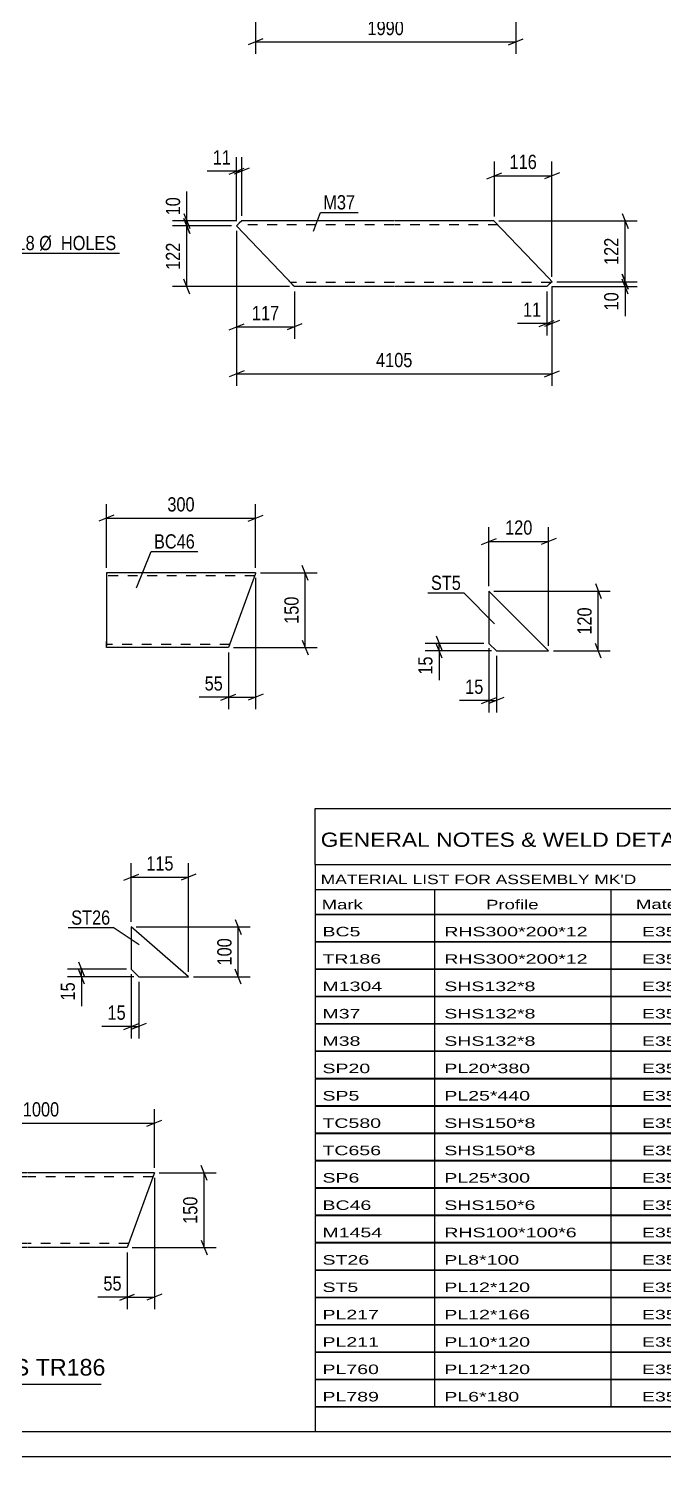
# Model space of a CAD drawing. Header units: millimetres. Extents: x 0 to 841, y 0 to 594.
# Drawn here: x 458.4 to 586.3, y 0 to 287.1 of the extents above; entities that cross this region are included whole.
import ezdxf

# ---------------------------------------------------------------- set-up
doc = ezdxf.new("R2010")
doc.units = ezdxf.units.MM
doc.linetypes.add('DXK_LINE_DOT2', pattern=[3.9198, 1.9599, -1.9599])
doc.styles.add('Arial', font='ARIAL.TTF', dxfattribs={"height": 0.2})
doc.styles.add('Arial Narrow', font='ARIALN.TTF', dxfattribs={"height": 0.2})

# ---------------------------------------------------------------- blocks, each defined once
blk = doc.blocks.new('Unknown-814738463-1129')
at = {"color": 5, "linetype": 'Continuous'}
for p, q in [((5, 5), (836, 5)), ((0, 0), (841, 0))]:
    blk.add_line(p, q, dxfattribs=at)
blk = doc.blocks.new('Unknown-814738463-12564')
at = {"color": 7, "linetype": 'Continuous'}
for p, q in [((516, 130.25), (676, 130.25)), ((516, 119), (516, 130.25)), ((676, 130.25), (676, 119)), ((516, 119), (676, 119)), ((516, 119), (516, 114)), ((676, 119), (676, 114)), ((516, 114), (676, 114)), ((516, 114), (516, 109)), ((540, 114), (540, 109)), ((575.5, 114), (575.5, 109)), ((601.5, 114), (601.5, 109)), ((614.5, 114), (614.5, 109)), ((632, 114), (632, 109)), ((654, 114), (654, 109)), ((676, 114), (676, 109)), ((516, 109), (676, 109)), ((516, 108.95), (516, 103.55)), ((516, 108.95), (676, 108.95)), ((540, 109), (540, 103.5)), ((575.5, 109), (575.5, 103.5)), ((601.5, 109), (601.5, 103.5)), ((614.5, 109), (614.5, 103.5)), ((632, 109), (632, 103.5)), ((654, 109), (654, 103.5)), ((676, 108.95), (676, 103.55)), ((516, 103.55), (676, 103.55)), ((516, 103.45), (516, 98.05)), ((516, 103.45), (676, 103.45)), ((540, 103.5), (540, 98)), ((575.5, 103.5), (575.5, 98)), ((601.5, 103.5), (601.5, 98)), ((614.5, 103.5), (614.5, 98)), ((632, 103.5), (632, 98)), ((654, 103.5), (654, 98)), ((676, 103.45), (676, 98.05)), ((516, 98.05), (676, 98.05)), ((516, 97.95), (516, 92.55)), ((516, 97.95), (676, 97.95)), ((540, 98), (540, 92.5)), ((575.5, 98), (575.5, 92.5)), ((601.5, 98), (601.5, 92.5)), ((614.5, 98), (614.5, 92.5)), ((632, 98), (632, 92.5)), ((654, 98), (654, 92.5)), ((676, 97.95), (676, 92.55)), ((516, 92.55), (676, 92.55)), ((516, 92.45), (516, 87.05)), ((516, 92.45), (676, 92.45)), ((540, 92.5), (540, 87)), ((575.5, 92.5), (575.5, 87)), ((601.5, 92.5), (601.5, 87)), ((614.5, 92.5), (614.5, 87)), ((632, 92.5), (632, 87)), ((654, 92.5), (654, 87)), ((676, 92.45), (676, 87.05)), ((516, 87.05), (676, 87.05)), ((516, 86.95), (516, 81.55)), ((516, 86.95), (676, 86.95)), ((540, 87), (540, 81.5)), ((575.5, 87), (575.5, 81.5)), ((601.5, 87), (601.5, 81.5)), ((614.5, 87), (614.5, 81.5)), ((632, 87), (632, 81.5)), ((654, 87), (654, 81.5)), ((676, 86.95), (676, 81.55)), ((516, 81.55), (676, 81.55)), ((516, 81.45), (516, 76.05)), ((516, 81.45), (676, 81.45)), ((540, 81.5), (540, 76)), ((575.5, 81.5), (575.5, 76)), ((601.5, 81.5), (601.5, 76)), ((614.5, 81.5), (614.5, 76)), ((632, 81.5), (632, 76)), ((654, 81.5), (654, 76)), ((676, 81.45), (676, 76.05)), ((516, 76.05), (676, 76.05)), ((516, 75.95), (516, 70.55)), ((516, 75.95), (676, 75.95)), ((540, 76), (540, 70.5)), ((575.5, 76), (575.5, 70.5)), ((601.5, 76), (601.5, 70.5)), ((614.5, 76), (614.5, 70.5)), ((632, 76), (632, 70.5)), ((654, 76), (654, 70.5)), ((676, 75.95), (676, 70.55)), ((516, 70.55), (676, 70.55)), ((516, 70.45), (516, 65.05)), ((516, 70.45), (676, 70.45)), ((540, 70.5), (540, 65)), ((575.5, 70.5), (575.5, 65)), ((601.5, 70.5), (601.5, 65)), ((614.5, 70.5), (614.5, 65)), ((632, 70.5), (632, 65)), ((654, 70.5), (654, 65)), ((676, 70.45), (676, 65.05)), ((516, 65.05), (676, 65.05)), ((516, 64.95), (516, 59.55)), ((516, 64.95), (676, 64.95)), ((540, 65), (540, 59.5)), ((575.5, 65), (575.5, 59.5)), ((601.5, 65), (601.5, 59.5)), ((614.5, 65), (614.5, 59.5)), ((632, 65), (632, 59.5)), ((654, 65), (654, 59.5)), ((676, 64.95), (676, 59.55)), ((516, 59.55), (676, 59.55)), ((516, 59.45), (516, 54.05)), ((516, 59.45), (676, 59.45)), ((540, 59.5), (540, 54)), ((575.5, 59.5), (575.5, 54)), ((601.5, 59.5), (601.5, 54)), ((614.5, 59.5), (614.5, 54)), ((632, 59.5), (632, 54)), ((654, 59.5), (654, 54)), ((676, 59.45), (676, 54.05)), ((516, 54.05), (676, 54.05)), ((516, 53.95), (516, 48.55)), ((516, 53.95), (676, 53.95)), ((540, 54), (540, 48.5)), ((575.5, 54), (575.5, 48.5)), ((601.5, 54), (601.5, 48.5)), ((614.5, 54), (614.5, 48.5)), ((632, 54), (632, 48.5)), ((654, 54), (654, 48.5)), ((676, 53.95), (676, 48.55)), ((516, 48.55), (676, 48.55)), ((516, 48.45), (516, 43.05)), ((516, 48.45), (676, 48.45)), ((540, 48.5), (540, 43)), ((575.5, 48.5), (575.5, 43)), ((601.5, 48.5), (601.5, 43)), ((614.5, 48.5), (614.5, 43)), ((632, 48.5), (632, 43)), ((654, 48.5), (654, 43)), ((676, 48.45), (676, 43.05)), ((516, 43.05), (676, 43.05)), ((516, 42.95), (516, 37.55)), ((516, 42.95), (676, 42.95)), ((540, 43), (540, 37.5)), ((575.5, 43), (575.5, 37.5)), ((601.5, 43), (601.5, 37.5)), ((614.5, 43), (614.5, 37.5)), ((632, 43), (632, 37.5)), ((654, 43), (654, 37.5)), ((676, 42.95), (676, 37.55)), ((516, 37.55), (676, 37.55)), ((516, 37.45), (516, 32.05)), ((516, 37.45), (676, 37.45)), ((540, 37.5), (540, 32)), ((575.5, 37.5), (575.5, 32)), ((601.5, 37.5), (601.5, 32)), ((614.5, 37.5), (614.5, 32)), ((632, 37.5), (632, 32)), ((654, 37.5), (654, 32)), ((676, 37.45), (676, 32.05)), ((516, 32.05), (676, 32.05)), ((516, 31.95), (516, 26.55)), ((516, 31.95), (676, 31.95)), ((540, 32), (540, 26.5)), ((575.5, 32), (575.5, 26.5)), ((601.5, 32), (601.5, 26.5)), ((614.5, 32), (614.5, 26.5)), ((632, 32), (632, 26.5)), ((654, 32), (654, 26.5)), ((676, 31.95), (676, 26.55)), ((516, 26.55), (676, 26.55)), ((516, 26.45), (516, 21.05)), ((516, 26.45), (676, 26.45)), ((540, 26.5), (540, 21)), ((575.5, 26.5), (575.5, 21)), ((601.5, 26.5), (601.5, 21)), ((614.5, 26.5), (614.5, 21)), ((632, 26.5), (632, 21)), ((654, 26.5), (654, 21)), ((676, 26.45), (676, 21.05)), ((516, 21.05), (676, 21.05)), ((516, 20.95), (516, 15.55)), ((516, 20.95), (676, 20.95)), ((540, 21), (540, 15.5)), ((575.5, 21), (575.5, 15.5)), ((601.5, 21), (601.5, 15.5)), ((614.5, 21), (614.5, 15.5)), ((632, 21), (632, 15.5)), ((654, 21), (654, 15.5)), ((676, 20.95), (676, 15.55)), ((516, 15.55), (676, 15.55)), ((516, 15.45), (516, 10.05)), ((516, 15.45), (676, 15.45)), ((540, 15.5), (540, 10)), ((575.5, 15.5), (575.5, 10)), ((601.5, 15.5), (601.5, 10)), ((614.5, 15.5), (614.5, 10)), ((632, 15.5), (632, 10)), ((654, 15.5), (654, 10)), ((676, 15.45), (676, 10.05)), ((516, 10.05), (676, 10.05)), ((516, 10), (676, 10)), ((516, 10), (516, 5)), ((632, 10), (632, 5)), ((654, 10), (654, 5)), ((676, 10), (676, 5)), ((516, 5), (676, 5))]:
    blk.add_line(p, q, dxfattribs=at)
at = {"color": 7, "style": 'Arial Narrow'}
for s, height, width, p in [('GENERAL NOTES & WELD DETAILS :', 2.8633, 1.4, (517.15, 122.56)), ('REFER TYP DRAWING TYP-01', 1.9089, 1.6, (600.7, 122.66)), ("MATERIAL LIST FOR ASSEMBLY MK'D", 1.9089, 1.6, (517.15, 115.06)), ('TR186', 1.909, 1.794707, (609.9, 114.97)), ('1', 1.91, 1.794707, (638.08, 115.06)), ('No. Required', 1.9089, 1.6, (647.41, 115.06)), ('Mark', 1.909, 1.7, (517.34, 110)), ('Profile', 1.909, 1.7, (550.41, 110)), ('Material', 1.909, 1.7, (580.54, 110.06)), ('No.', 1.909, 1.7, (605.5, 110.06)), ('Length', 1.909, 1.7, (616, 110.06)), ('Area', 1.909, 1.7, (638.5, 110.06)), ('Weight', 1.909, 1.7, (658, 110.06))]:
    blk.add_text(s, height=height, dxfattribs=dict(at, width=width)).set_placement(p)
at = {"color": 7, "linetype": 'Continuous', "style": 'Arial Narrow'}
for s, height, width, p in [('BC5', 1.909, 1.794707, (517.5, 104.56)), ('RHS300*200*12', 1.9089, 1.794707, (542, 104.56)), ('E350', 1.909, 1.794707, (581.74, 104.56)), ('1', 1.91, 1.794707, (605.86, 104.56)), ('4451', 1.909, 1.794707, (618.58, 104.56)), ('4.4', 1.909, 1.794707, (642.32, 104.56)), ('399.2', 1.909, 1.794707, (658.96, 104.56)), ('TR186', 1.909, 1.794707, (517.5, 99.06)), ('RHS300*200*12', 1.9089, 1.794707, (542, 99.06)), ('E350', 1.909, 1.794707, (581.74, 99.06)), ('1', 1.91, 1.794707, (605.86, 99.06)), ('4451', 1.909, 1.794707, (618.58, 99.06)), ('4.4', 1.909, 1.794707, (642.32, 99.06)), ('399.2', 1.909, 1.794707, (658.96, 99.06)), ('M1304', 1.909, 1.794707, (517.5, 93.56)), ('SHS132*8', 1.909, 1.794707, (542, 93.56)), ('E350', 1.909, 1.794707, (581.74, 93.56)), ('2', 1.91, 1.794707, (605.86, 93.56)), ('2890', 1.909, 1.794707, (618.58, 93.56)), ('1.5', 1.909, 1.794707, (642.32, 93.56)), ('180.0', 1.909, 1.794707, (658.96, 93.56)), ('M37', 1.909, 1.794707, (517.5, 88.06)), ('SHS132*8', 1.909, 1.794707, (542, 88.06)), ('E350', 1.909, 1.794707, (581.74, 88.06)), ('1', 1.91, 1.794707, (605.86, 88.06)), ('4105', 1.909, 1.794707, (618.58, 88.06)), ('2.1', 1.909, 1.794707, (642.32, 88.06)), ('124.3', 1.909, 1.794707, (658.96, 88.06)), ('M38', 1.909, 1.794707, (517.5, 82.56)), ('SHS132*8', 1.909, 1.794707, (542, 82.56)), ('E350', 1.909, 1.794707, (581.74, 82.56)), ('2', 1.91, 1.794707, (605.86, 82.56)), ('1990', 1.909, 1.794707, (618.58, 82.56)), ('1.0', 1.909, 1.794707, (642.32, 82.56)), ('120.2', 1.909, 1.794707, (658.96, 82.56)), ('SP20', 1.909, 1.794707, (517.5, 77.06)), ('PL20*380', 1.909, 1.794707, (542, 77.06)), ('E350', 1.909, 1.794707, (581.74, 77.06)), ('4', 1.91, 1.794707, (605.86, 77.06)), ('380', 1.909, 1.794707, (620.77, 77.06)), ('0.3', 1.909, 1.794707, (642.32, 77.06)), ('90.7', 1.909, 1.794707, (661.14, 77.06)), ('SP5', 1.909, 1.794707, (517.5, 71.56)), ('PL25*440', 1.909, 1.794707, (542, 71.56)), ('E350', 1.909, 1.794707, (581.74, 71.56)), ('1', 1.91, 1.794707, (605.86, 71.56)), ('540', 1.909, 1.794707, (620.77, 71.56)), ('0.5', 1.909, 1.794707, (642.32, 71.56)), ('46.6', 1.909, 1.794707, (661.14, 71.56)), ('TC580', 1.909, 1.794707, (517.5, 66.06)), ('SHS150*8', 1.909, 1.794707, (542, 66.06)), ('E350', 1.909, 1.794707, (581.74, 66.06)), ('1', 1.91, 1.794707, (605.86, 66.06)), ('1002', 1.909, 1.794707, (618.58, 66.06)), ('0.6', 1.909, 1.794707, (642.32, 66.06)), ('34.8', 1.909, 1.794707, (661.14, 66.06)), ('TC656', 1.909, 1.794707, (517.5, 60.56)), ('SHS150*8', 1.909, 1.794707, (542, 60.56)), ('E350', 1.909, 1.794707, (581.74, 60.56)), ('1', 1.91, 1.794707, (605.86, 60.56)), ('1000', 1.909, 1.794707, (618.58, 60.56)), ('0.6', 1.909, 1.794707, (642.32, 60.56)), ('34.7', 1.909, 1.794707, (661.14, 60.56)), ('SP6', 1.909, 1.794707, (517.5, 55.06)), ('PL25*300', 1.909, 1.794707, (542, 55.06)), ('E350', 1.909, 1.794707, (581.74, 55.06)), ('1', 1.91, 1.794707, (605.86, 55.06)), ('440', 1.909, 1.794707, (620.77, 55.06)), ('0.3', 1.909, 1.794707, (642.32, 55.06)), ('25.9', 1.909, 1.794707, (661.14, 55.06)), ('BC46', 1.909, 1.794707, (517.5, 49.56)), ('SHS150*6', 1.909, 1.794707, (542, 49.56)), ('E350', 1.909, 1.794707, (581.74, 49.56)), ('2', 1.91, 1.794707, (605.86, 49.56)), ('300', 1.909, 1.794707, (620.77, 49.56)), ('0.2', 1.909, 1.794707, (642.32, 49.56)), ('14.8', 1.909, 1.794707, (661.14, 49.56)), ('M1454', 1.909, 1.794707, (517.5, 44.06)), ('RHS100*100*6', 1.9089, 1.794707, (542, 44.06)), ('E350', 1.909, 1.794707, (581.74, 44.06)), ('2', 1.91, 1.794707, (605.86, 44.06)), ('366', 1.909, 1.794707, (620.77, 44.06)), ('0.1', 1.909, 1.794707, (642.32, 44.06)), ('13.0', 1.909, 1.794707, (661.14, 44.06)), ('ST26', 1.909, 1.794707, (517.5, 38.56)), ('PL8*100', 1.909, 1.794707, (542, 38.56)), ('E350', 1.909, 1.794707, (581.74, 38.56)), ('32', 1.909, 1.794707, (604.76, 38.56)), ('115', 1.909, 1.794707, (620.77, 38.56)), ('0.0', 1.909, 1.794707, (642.32, 38.56)), ('11.3', 1.909, 1.794707, (661.14, 38.56)), ('ST5', 1.909, 1.794707, (517.5, 33.06)), ('PL12*120', 1.909, 1.794707, (542, 33.06)), ('E350', 1.909, 1.794707, (581.74, 33.06)), ('16', 1.909, 1.794707, (604.76, 33.06)), ('120', 1.909, 1.794707, (620.77, 33.06)), ('0.0', 1.909, 1.794707, (642.32, 33.06)), ('10.7', 1.909, 1.794707, (661.14, 33.06)), ('PL217', 1.909, 1.794707, (517.5, 27.56)), ('PL12*166', 1.909, 1.794707, (542, 27.56)), ('E350', 1.909, 1.794707, (581.74, 27.56)), ('4', 1.91, 1.794707, (605.86, 27.56)), ('212', 1.909, 1.794707, (620.77, 27.56)), ('0.1', 1.909, 1.794707, (642.32, 27.56)), ('10.0', 1.909, 1.794707, (661.14, 27.56)), ('PL211', 1.909, 1.794707, (517.5, 22.06)), ('PL10*120', 1.909, 1.794707, (542, 22.06)), ('E350', 1.909, 1.794707, (581.74, 22.06)), ('4', 1.91, 1.794707, (605.86, 22.06)), ('160', 1.909, 1.794707, (620.77, 22.06)), ('0.0', 1.909, 1.794707, (642.32, 22.06)), ('6.0', 1.909, 1.794707, (663.33, 22.06)), ('PL760', 1.909, 1.794707, (517.5, 16.56)), ('PL12*120', 1.909, 1.794707, (542, 16.56)), ('E350', 1.909, 1.794707, (581.74, 16.56)), ('2', 1.91, 1.794707, (605.86, 16.56)), ('230', 1.909, 1.794707, (620.77, 16.56)), ('0.1', 1.909, 1.794707, (642.32, 16.56)), ('5.2', 1.909, 1.794707, (663.33, 16.56)), ('PL789', 1.909, 1.794707, (517.5, 11.06)), ('PL6*180', 1.909, 1.794707, (542, 11.06)), ('E350', 1.909, 1.794707, (581.74, 11.06)), ('2', 1.91, 1.794707, (605.86, 11.06)), ('280', 1.909, 1.794707, (620.77, 11.06)), ('0.1', 1.909, 1.794707, (642.32, 11.06)), ('4.7', 1.909, 1.794707, (663.33, 11.06)), ('Total', 1.909, 1.7, (618.33, 6.5)), ('21.5', 1.909, 1.794707, (639.64, 6.5)), ('1531.4', 1.909, 1.794707, (656.77, 6.5))]:
    blk.add_text(s, height=height, dxfattribs=dict(at, width=width)).set_placement(p)
blk = doc.blocks.new('Unknown-814738463-12565')
at = {"color": 7, "linetype": 'Continuous'}
blk.add_line((403, 14.5), (473, 14.5), dxfattribs=at)
at = {"color": 7, "style": 'Arial'}
blk.add_text('ONE-TRUSS MARKED AS TR186', height=3.3428, dxfattribs=at).set_placement((402.24, 16.25))
blk = doc.blocks.new('Part-814738463-3981 - 3965')
at = {"color": 2, "linetype": 'Continuous'}
for p, q in [((500.78, 247.92), (500.21, 247.4)), ((510.35, 236.79), (500.21, 247.4)), ((501.27, 248.39), (500.78, 247.92)), ((531.88, 248.39), (501.27, 248.39)), ((551.98, 248.39), (531.98, 248.39)), ((563.07, 236.79), (551.98, 248.39)), ((511.43, 235.65), (510.35, 236.79)), ((511.88, 235.19), (511.43, 235.65)), ((563.08, 235.65), (562.59, 235.19)), ((563.07, 236.79), (563.66, 236.17)), ((563.66, 236.17), (563.08, 235.65)), ((531.88, 235.19), (511.88, 235.19)), ((562.59, 235.19), (531.98, 235.19))]:
    blk.add_line(p, q, dxfattribs=at)
at = {"color": 7, "linetype": 'DXK_LINE_DOT2'}
for p, q in [((500.21, 247.4), (500.22, 247.38)), ((500.22, 247.38), (500.21, 247.4)), ((500.22, 247.38), (500.43, 247.59)), ((500.24, 247.4), (500.22, 247.38)), ((500.25, 247.35), (500.22, 247.38)), ((531.88, 247.59), (500.43, 247.59)), ((552.75, 247.59), (531.98, 247.59)), ((511.77, 235.31), (510.35, 236.79)), ((531.88, 235.99), (511.12, 235.99)), ((563.43, 235.99), (531.98, 235.99)), ((563.61, 236.22), (563.37, 236.48)), ((563.64, 236.19), (563.43, 235.99)), ((563.64, 236.19), (563.61, 236.22)), ((563.66, 236.17), (563.64, 236.19)), ((563.64, 236.19), (563.66, 236.17))]:
    blk.add_line(p, q, dxfattribs=at)
blk = doc.blocks.new('Part-814738463-3308 - 3292')
at = {"color": 2, "linetype": 'Continuous'}
for p, q in [((550.97, 173.97), (550.97, 163.47)), ((550.97, 173.97), (562.97, 161.97)), ((550.97, 163.47), (552.47, 161.97)), ((552.47, 161.97), (562.97, 161.97))]:
    blk.add_line(p, q, dxfattribs=at)
blk = doc.blocks.new('Part-814738463-3178 - 3172')
at = {"color": 2, "linetype": 'Continuous'}
for p, q in [((458.13, 57), (438.13, 57)), ((438.13, 57), (438.13, 42)), ((483.69, 57), (458.23, 57)), ((483.11, 55.4), (478.23, 42)), ((483.69, 57), (483.11, 55.4)), ((458.13, 42), (438.13, 42)), ((478.23, 42), (458.23, 42))]:
    blk.add_line(p, q, dxfattribs=at)
at = {"color": 7, "linetype": 'DXK_LINE_DOT2'}
for p, q in [((458.13, 56.2), (438.13, 56.2)), ((483.4, 56.2), (458.23, 56.2)), ((483.64, 56.88), (483.11, 55.4)), ((438.13, 42.8), (438.13, 42.86)), ((458.13, 42.8), (438.13, 42.8)), ((478.52, 42.8), (458.23, 42.8)), ((478.52, 42.8), (478.54, 42.86))]:
    blk.add_line(p, q, dxfattribs=at)
blk = doc.blocks.new('Part-814738463-3230 - 3223')
at = {"color": 2, "linetype": 'Continuous'}
for p, q in [((504.05, 177.63), (474.05, 177.63)), ((474.05, 177.63), (474.05, 163.83)), ((504.01, 177.54), (498.59, 162.63)), ((504.05, 177.63), (504.01, 177.54)), ((474.05, 162.72), (474.05, 163.83)), ((474.05, 162.63), (474.05, 162.72)), ((498.59, 162.63), (474.05, 162.63))]:
    blk.add_line(p, q, dxfattribs=at)
at = {"color": 7, "linetype": 'DXK_LINE_DOT2'}
for p, q in [((503.83, 177.03), (474.05, 177.03)), ((474.05, 163.83), (474.05, 162.98)), ((474.05, 163.23), (474.05, 163.28)), ((498.81, 163.23), (474.05, 163.23)), ((498.81, 163.23), (498.82, 163.28))]:
    blk.add_line(p, q, dxfattribs=at)
blk = doc.blocks.new('Part-814738463-2509 - 2503')
at = {"color": 2, "linetype": 'Continuous'}
for p, q in [((479.06, 106.45), (479.06, 97.95)), ((490.56, 96.45), (479.06, 106.45)), ((479.06, 97.95), (480.56, 96.45)), ((480.56, 96.45), (490.56, 96.45))]:
    blk.add_line(p, q, dxfattribs=at)
blk = doc.blocks.new('StraightDimension-814738463-4102 - 3965')
at = {"color": 7, "linetype": 'Continuous'}
for p, q in [((552.08, 249.28), (552.08, 260.33)), ((563.64, 237.19), (563.64, 260.33)), ((550.58, 256.88), (553.58, 258.08)), ((552.08, 257.48), (563.64, 257.48)), ((565.14, 258.08), (562.14, 256.88))]:
    blk.add_line(p, q, dxfattribs=at)
at = {"color": 0}
blk.add_wipeout([(561.2, 258.23), (561.2, 262.43), (554.52, 262.43), (554.52, 258.23)], dxfattribs=at)
at = {"color": 3, "style": 'Arial Narrow'}
blk.add_text('116', height=2.863, dxfattribs=at).set_placement((555.12, 258.83))
blk = doc.blocks.new('StraightDimension-814738463-4125 - 3965')
at = {"color": 7, "linetype": 'Continuous'}
for p, q in [((500.22, 246.38), (500.22, 224.69)), ((511.88, 234.19), (511.88, 224.69)), ((498.72, 226.49), (501.72, 227.69)), ((500.22, 227.09), (511.88, 227.09)), ((513.38, 227.69), (510.38, 226.49))]:
    blk.add_line(p, q, dxfattribs=at)
at = {"color": 0}
blk.add_wipeout([(509.39, 227.84), (509.39, 232.04), (502.71, 232.04), (502.71, 227.84)], dxfattribs=at)
at = {"color": 3, "style": 'Arial Narrow'}
blk.add_text('117', height=2.863, dxfattribs=at).set_placement((503.31, 228.44))
blk = doc.blocks.new('StraightDimension-814738463-3984 - 3965')
at = {"color": 7, "linetype": 'Continuous'}
for p, q in [((500.22, 246.38), (500.22, 215.25)), ((563.64, 235.19), (563.64, 215.25)), ((501.72, 218.25), (498.72, 217.05)), ((562.14, 217.05), (565.14, 218.25)), ((500.22, 217.65), (563.64, 217.65))]:
    blk.add_line(p, q, dxfattribs=at)
at = {"color": 0}
blk.add_wipeout([(536.19, 218.4), (536.19, 222.6), (527.68, 222.6), (527.68, 218.4)], dxfattribs=at)
at = {"color": 3, "style": 'Arial Narrow'}
blk.add_text('4105', height=2.863, dxfattribs=at).set_placement((528.28, 219))
blk = doc.blocks.new('StraightDimension-814738463-9670 - 3965')
at = {"color": 7, "linetype": 'Continuous'}
for p, q in [((577.76, 249.89), (578.96, 246.89)), ((552.98, 248.39), (580.76, 248.39)), ((578.36, 236.17), (578.36, 248.39)), ((564.66, 236.17), (580.76, 236.17)), ((578.96, 234.67), (577.76, 237.67))]:
    blk.add_line(p, q, dxfattribs=at)
at = {"color": 0}
blk.add_wipeout([(577.61, 245.62), (573.41, 245.62), (573.41, 238.94), (577.61, 238.94)], dxfattribs=at)
at = {"color": 3, "style": 'Arial Narrow'}
blk.add_text('122', height=2.863, rotation=90.0002, dxfattribs=at).set_placement((577.01, 239.54))
blk = doc.blocks.new('StraightDimension-814738463-4076 - 3965')
at = {"color": 7, "linetype": 'Continuous'}
for p, q in [((500.22, 248.38), (500.22, 261.24)), ((501.27, 249.39), (501.27, 261.24)), ((498.72, 257.79), (501.72, 258.99)), ((502.77, 258.99), (499.77, 257.79)), ((500.22, 258.39), (501.27, 258.39))]:
    blk.add_line(p, q, dxfattribs=at)
at = {"color": 0}
blk.add_wipeout([(499.7, 259.14), (499.7, 263.34), (494.84, 263.34), (494.84, 259.14)], dxfattribs=at)
at = {"color": 7, "linetype": 'Continuous'}
blk.add_line((500.22, 258.39), (494.31, 258.39), dxfattribs=at)
blk.add_line((500.22, 258.39), (494.31, 258.39), dxfattribs=at)
at = {"color": 3, "style": 'Arial Narrow'}
blk.add_text('11', height=2.863, dxfattribs=at).set_placement((495.44, 259.74))
blk = doc.blocks.new('StraightDimension-814738463-4151 - 3965')
at = {"color": 7, "linetype": 'Continuous'}
for p, q in [((562.59, 234.19), (562.59, 225.38)), ((563.64, 235.19), (563.64, 225.38)), ((561.09, 227.18), (564.09, 228.38)), ((565.14, 228.38), (562.14, 227.18)), ((562.59, 227.78), (563.64, 227.78))]:
    blk.add_line(p, q, dxfattribs=at)
at = {"color": 0}
blk.add_wipeout([(562.07, 228.53), (562.07, 232.73), (557.21, 232.73), (557.21, 228.53)], dxfattribs=at)
at = {"color": 7, "linetype": 'Continuous'}
blk.add_line((562.59, 227.78), (556.69, 227.78), dxfattribs=at)
blk.add_line((562.59, 227.78), (556.69, 227.78), dxfattribs=at)
at = {"color": 3, "style": 'Arial Narrow'}
blk.add_text('11', height=2.863, dxfattribs=at).set_placement((557.81, 229.13))
blk = doc.blocks.new('StraightDimension-814738463-9671 - 3965')
at = {"color": 7, "linetype": 'Continuous'}
for p, q in [((564.66, 236.17), (580.76, 236.17)), ((577.76, 237.67), (578.96, 234.67)), ((578.96, 233.69), (577.76, 236.69)), ((578.36, 235.19), (578.36, 236.17)), ((563.59, 235.19), (580.76, 235.19))]:
    blk.add_line(p, q, dxfattribs=at)
at = {"color": 0}
blk.add_wipeout([(577.61, 234.66), (573.41, 234.66), (573.41, 229.8), (577.61, 229.8)], dxfattribs=at)
at = {"color": 7, "linetype": 'Continuous'}
blk.add_line((578.36, 235.19), (578.36, 229.28), dxfattribs=at)
blk.add_line((578.36, 235.19), (578.36, 229.28), dxfattribs=at)
at = {"color": 3, "style": 'Arial Narrow'}
blk.add_text('10', height=2.863, rotation=90.0002, dxfattribs=at).set_placement((577.01, 230.4))
blk = doc.blocks.new('StraightDimension-814738463-11490 - 3965')
at = {"color": 7, "linetype": 'Continuous'}
for p, q in [((489.62, 249.89), (490.82, 246.89)), ((500.27, 248.39), (487.37, 248.39)), ((499.21, 247.4), (487.37, 247.4)), ((490.82, 245.9), (489.62, 248.9)), ((490.22, 247.4), (490.22, 248.39))]:
    blk.add_line(p, q, dxfattribs=at)
at = {"color": 0}
blk.add_wipeout([(489.47, 253.77), (485.27, 253.77), (485.27, 248.91), (489.47, 248.91)], dxfattribs=at)
at = {"color": 7, "linetype": 'Continuous'}
blk.add_line((490.22, 248.39), (490.22, 254.29), dxfattribs=at)
blk.add_line((490.22, 248.39), (490.22, 254.29), dxfattribs=at)
at = {"color": 3, "style": 'Arial Narrow'}
blk.add_text('10', height=2.863, rotation=90.0002, dxfattribs=at).set_placement((488.87, 249.51))
blk = doc.blocks.new('StraightDimension-814738463-11491 - 3965')
at = {"color": 7, "linetype": 'Continuous'}
for p, q in [((499.21, 247.4), (487.37, 247.4)), ((489.62, 248.9), (490.82, 245.9)), ((490.22, 235.19), (490.22, 247.4)), ((490.82, 233.69), (489.62, 236.69)), ((510.88, 235.19), (487.37, 235.19))]:
    blk.add_line(p, q, dxfattribs=at)
at = {"color": 0}
blk.add_wipeout([(489.47, 244.63), (485.27, 244.63), (485.27, 237.95), (489.47, 237.95)], dxfattribs=at)
at = {"color": 3, "style": 'Arial Narrow'}
blk.add_text('122', height=2.863, rotation=90.0002, dxfattribs=at).set_placement((488.87, 238.55))
blk = doc.blocks.new('StraightDimension-814738463-3943 - 3816')
at = {"color": 7, "linetype": 'Continuous'}
for p, q in [((504.04, 299.83), (504.04, 282)), ((556.39, 298.82), (556.39, 282)), ((505.54, 285), (502.54, 283.8)), ((504.04, 284.4), (556.39, 284.4)), ((554.89, 283.8), (557.89, 285))]:
    blk.add_line(p, q, dxfattribs=at)
at = {"color": 0}
blk.add_wipeout([(534.47, 285.15), (534.47, 289.35), (525.96, 289.35), (525.96, 285.15)], dxfattribs=at)
at = {"color": 3, "style": 'Arial Narrow'}
blk.add_text('1990', height=2.863, dxfattribs=at).set_placement((526.56, 285.75))
blk = doc.blocks.new('StraightDimension-814738463-3341 - 3292')
at = {"color": 7, "linetype": 'Continuous'}
for p, q in [((572.37, 175.47), (573.57, 172.47)), ((551.97, 173.97), (575.37, 173.97)), ((572.97, 161.97), (572.97, 173.97)), ((563.97, 161.97), (575.37, 161.97)), ((573.57, 160.47), (572.37, 163.47))]:
    blk.add_line(p, q, dxfattribs=at)
at = {"color": 0}
blk.add_wipeout([(572.22, 171.31), (568.02, 171.31), (568.02, 164.62), (572.22, 164.62)], dxfattribs=at)
at = {"color": 3, "style": 'Arial Narrow'}
blk.add_text('120', height=2.863, rotation=90.0002, dxfattribs=at).set_placement((571.62, 165.22))
blk = doc.blocks.new('StraightDimension-814738463-3310 - 3292')
at = {"color": 7, "linetype": 'Continuous'}
for p, q in [((550.97, 162.47), (550.97, 149.57)), ((552.47, 160.97), (552.47, 149.57)), ((549.47, 151.37), (552.47, 152.57)), ((553.97, 152.57), (550.97, 151.37)), ((550.97, 151.97), (552.47, 151.97))]:
    blk.add_line(p, q, dxfattribs=at)
at = {"color": 0}
blk.add_wipeout([(550.44, 152.72), (550.44, 156.92), (545.59, 156.92), (545.59, 152.72)], dxfattribs=at)
at = {"color": 7, "linetype": 'Continuous'}
blk.add_line((550.97, 151.97), (545.06, 151.97), dxfattribs=at)
blk.add_line((550.97, 151.97), (545.06, 151.97), dxfattribs=at)
at = {"color": 3, "style": 'Arial Narrow'}
blk.add_text('15', height=2.863, dxfattribs=at).set_placement((546.19, 153.32))
blk = doc.blocks.new('StraightDimension-814738463-3330 - 3292')
at = {"color": 7, "linetype": 'Continuous'}
for p, q in [((540.37, 164.97), (541.57, 161.97)), ((549.97, 163.47), (538.12, 163.47)), ((551.47, 161.97), (538.12, 161.97)), ((541.57, 160.47), (540.37, 163.47)), ((540.97, 161.97), (540.97, 163.47))]:
    blk.add_line(p, q, dxfattribs=at)
at = {"color": 0}
blk.add_wipeout([(540.22, 161.44), (536.02, 161.44), (536.02, 156.58), (540.22, 156.58)], dxfattribs=at)
at = {"color": 7, "linetype": 'Continuous'}
blk.add_line((540.97, 161.97), (540.97, 156.06), dxfattribs=at)
blk.add_line((540.97, 161.97), (540.97, 156.06), dxfattribs=at)
at = {"color": 3, "style": 'Arial Narrow'}
blk.add_text('15', height=2.863, rotation=90.0002, dxfattribs=at).set_placement((539.62, 157.18))
blk = doc.blocks.new('StraightDimension-814738463-3321 - 3292')
at = {"color": 7, "linetype": 'Continuous'}
for p, q in [((550.97, 174.97), (550.97, 186.82)), ((562.97, 162.97), (562.97, 186.82)), ((549.47, 183.37), (552.47, 184.57)), ((550.97, 183.97), (562.97, 183.97)), ((564.47, 184.57), (561.47, 183.37))]:
    blk.add_line(p, q, dxfattribs=at)
at = {"color": 0}
blk.add_wipeout([(560.31, 184.72), (560.31, 188.92), (553.63, 188.92), (553.63, 184.72)], dxfattribs=at)
at = {"color": 3, "style": 'Arial Narrow'}
blk.add_text('120', height=2.863, dxfattribs=at).set_placement((554.23, 185.32))
blk = doc.blocks.new('StraightDimension-814738463-3182 - 3172')
at = {"color": 7, "linetype": 'Continuous'}
for p, q in [((438.13, 58), (438.13, 69.85)), ((483.69, 58), (483.69, 69.85)), ((439.63, 67.6), (436.63, 66.4)), ((438.13, 67), (483.69, 67)), ((482.19, 66.4), (485.19, 67.6))]:
    blk.add_line(p, q, dxfattribs=at)
at = {"color": 0}
blk.add_wipeout([(465.17, 67.75), (465.17, 71.95), (456.65, 71.95), (456.65, 67.75)], dxfattribs=at)
at = {"color": 3, "style": 'Arial Narrow'}
blk.add_text('1000', height=2.863, dxfattribs=at).set_placement((457.25, 68.35))
blk = doc.blocks.new('StraightDimension-814738463-3193 - 3172')
at = {"color": 7, "linetype": 'Continuous'}
for p, q in [((494.29, 55.5), (493.09, 58.5)), ((484.69, 57), (496.09, 57)), ((493.69, 42), (493.69, 57)), ((493.09, 43.5), (494.29, 40.5)), ((479.23, 42), (496.09, 42))]:
    blk.add_line(p, q, dxfattribs=at)
at = {"color": 0}
blk.add_wipeout([(492.94, 52.84), (488.74, 52.84), (488.74, 46.16), (492.94, 46.16)], dxfattribs=at)
at = {"color": 3, "style": 'Arial Narrow'}
blk.add_text('150', height=2.863, rotation=90.0002, dxfattribs=at).set_placement((492.34, 46.76))
blk = doc.blocks.new('StraightDimension-814738463-3207 - 3172')
at = {"color": 7, "linetype": 'Continuous'}
for p, q in [((483.69, 56), (483.69, 29.6)), ((478.23, 41), (478.23, 29.6)), ((476.73, 31.4), (479.73, 32.6)), ((478.23, 32), (483.69, 32)), ((485.19, 32.6), (482.19, 31.4))]:
    blk.add_line(p, q, dxfattribs=at)
at = {"color": 0}
blk.add_wipeout([(477.7, 32.75), (477.7, 36.95), (472.85, 36.95), (472.85, 32.75)], dxfattribs=at)
at = {"color": 7, "linetype": 'Continuous'}
blk.add_line((478.23, 32), (472.32, 32), dxfattribs=at)
blk.add_line((478.23, 32), (472.32, 32), dxfattribs=at)
at = {"color": 3, "style": 'Arial Narrow'}
blk.add_text('55', height=2.863, dxfattribs=at).set_placement((473.45, 33.35))
blk = doc.blocks.new('StraightDimension-814738463-3276 - 3223')
at = {"color": 7, "linetype": 'Continuous'}
for p, q in [((474.05, 178.63), (474.05, 191.48)), ((504.05, 178.63), (504.05, 191.48)), ((475.55, 189.23), (472.55, 188.03)), ((474.05, 188.63), (504.05, 188.63)), ((502.55, 188.03), (505.55, 189.23))]:
    blk.add_line(p, q, dxfattribs=at)
at = {"color": 0}
blk.add_wipeout([(492.39, 189.38), (492.39, 193.58), (485.71, 193.58), (485.71, 189.38)], dxfattribs=at)
at = {"color": 3, "style": 'Arial Narrow'}
blk.add_text('300', height=2.863, dxfattribs=at).set_placement((486.31, 189.98))
blk = doc.blocks.new('StraightDimension-814738463-3254 - 3223')
at = {"color": 7, "linetype": 'Continuous'}
for p, q in [((514.65, 176.13), (513.45, 179.13)), ((505.05, 177.63), (516.45, 177.63)), ((514.05, 162.63), (514.05, 177.63)), ((513.45, 164.13), (514.65, 161.13)), ((499.59, 162.63), (516.45, 162.63))]:
    blk.add_line(p, q, dxfattribs=at)
at = {"color": 0}
blk.add_wipeout([(513.3, 173.48), (509.1, 173.48), (509.1, 166.79), (513.3, 166.79)], dxfattribs=at)
at = {"color": 3, "style": 'Arial Narrow'}
blk.add_text('150', height=2.863, rotation=90.0002, dxfattribs=at).set_placement((512.7, 167.39))
blk = doc.blocks.new('StraightDimension-814738463-3232 - 3223')
at = {"color": 7, "linetype": 'Continuous'}
for p, q in [((504.05, 176.63), (504.05, 150.23)), ((498.59, 161.63), (498.59, 150.23)), ((497.09, 152.03), (500.09, 153.23)), ((498.59, 152.63), (504.05, 152.63)), ((505.55, 153.23), (502.55, 152.03))]:
    blk.add_line(p, q, dxfattribs=at)
at = {"color": 0}
blk.add_wipeout([(498.06, 153.38), (498.06, 157.58), (493.21, 157.58), (493.21, 153.38)], dxfattribs=at)
at = {"color": 7, "linetype": 'Continuous'}
blk.add_line((498.59, 152.63), (492.68, 152.63), dxfattribs=at)
blk.add_line((498.59, 152.63), (492.68, 152.63), dxfattribs=at)
at = {"color": 3, "style": 'Arial Narrow'}
blk.add_text('55', height=2.863, dxfattribs=at).set_placement((493.81, 153.98))
blk = doc.blocks.new('StraightDimension-814738463-2511 - 2503')
at = {"color": 7, "linetype": 'Continuous'}
for p, q in [((480.06, 106.45), (502.96, 106.45)), ((499.96, 107.95), (501.16, 104.95)), ((500.56, 96.45), (500.56, 106.45)), ((501.16, 94.95), (499.96, 97.95)), ((491.56, 96.45), (502.96, 96.45))]:
    blk.add_line(p, q, dxfattribs=at)
at = {"color": 0}
blk.add_wipeout([(499.81, 104.8), (495.61, 104.8), (495.61, 98.11), (499.81, 98.11)], dxfattribs=at)
at = {"color": 3, "style": 'Arial Narrow'}
blk.add_text('100', height=2.863, rotation=90.0002, dxfattribs=at).set_placement((499.21, 98.71))
blk = doc.blocks.new('StraightDimension-814738463-2520 - 2503')
at = {"color": 7, "linetype": 'Continuous'}
for p, q in [((478.06, 97.95), (466.21, 97.95)), ((468.46, 99.45), (469.66, 96.45)), ((469.66, 94.95), (468.46, 97.95)), ((469.06, 96.45), (469.06, 97.95)), ((479.56, 96.45), (466.21, 96.45))]:
    blk.add_line(p, q, dxfattribs=at)
at = {"color": 0}
blk.add_wipeout([(468.31, 95.93), (464.11, 95.93), (464.11, 91.07), (468.31, 91.07)], dxfattribs=at)
at = {"color": 7, "linetype": 'Continuous'}
blk.add_line((469.06, 96.45), (469.06, 90.55), dxfattribs=at)
blk.add_line((469.06, 96.45), (469.06, 90.55), dxfattribs=at)
at = {"color": 3, "style": 'Arial Narrow'}
blk.add_text('15', height=2.863, rotation=90.0002, dxfattribs=at).set_placement((467.71, 91.67))
blk = doc.blocks.new('StraightDimension-814738463-2531 - 2503')
at = {"color": 7, "linetype": 'Continuous'}
for p, q in [((479.06, 107.45), (479.06, 119.3)), ((490.56, 97.45), (490.56, 119.3)), ((477.56, 115.85), (480.56, 117.05)), ((479.06, 116.45), (490.56, 116.45)), ((492.06, 117.05), (489.06, 115.85))]:
    blk.add_line(p, q, dxfattribs=at)
at = {"color": 0}
blk.add_wipeout([(488.16, 117.2), (488.16, 121.4), (481.47, 121.4), (481.47, 117.2)], dxfattribs=at)
at = {"color": 3, "style": 'Arial Narrow'}
blk.add_text('115', height=2.863, dxfattribs=at).set_placement((482.07, 117.8))
blk = doc.blocks.new('StraightDimension-814738463-2538 - 2503')
at = {"color": 7, "linetype": 'Continuous'}
for p, q in [((479.06, 96.95), (479.06, 84.05)), ((480.56, 95.45), (480.56, 84.05)), ((477.56, 85.85), (480.56, 87.05)), ((482.06, 87.05), (479.06, 85.85)), ((479.06, 86.45), (480.56, 86.45))]:
    blk.add_line(p, q, dxfattribs=at)
at = {"color": 0}
blk.add_wipeout([(478.54, 87.2), (478.54, 91.4), (473.68, 91.4), (473.68, 87.2)], dxfattribs=at)
at = {"color": 7, "linetype": 'Continuous'}
blk.add_line((479.06, 86.45), (473.16, 86.45), dxfattribs=at)
blk.add_line((479.06, 86.45), (473.16, 86.45), dxfattribs=at)
at = {"color": 3, "style": 'Arial Narrow'}
blk.add_text('15', height=2.863, dxfattribs=at).set_placement((474.28, 87.8))
blk = doc.blocks.new('Mark-814738463-3977 - 3965')
at = {"color": 0}
blk.add_wipeout([(524.06, 250.71), (524.06, 253.71), (517.67, 253.71), (517.67, 250.71)], dxfattribs=at)
blk.add_wipeout([(524.06, 250.71), (524.06, 253.71), (517.67, 253.71), (517.67, 250.71)], dxfattribs=at)
at = {"color": 30, "linetype": 'Continuous'}
for p, q in [((515.69, 246.34), (517.07, 250.11)), ((517.07, 250.11), (524.66, 250.11))]:
    blk.add_line(p, q, dxfattribs=at)
at = {"color": 3, "style": 'Arial Narrow'}
blk.add_text('M37', height=2.863, dxfattribs=at).set_placement((517.67, 250.71))
blk = doc.blocks.new('Mark-814738463-3304 - 3292')
at = {"color": 0}
blk.add_wipeout([(545.34, 174.22), (545.34, 177.22), (539.31, 177.22), (539.31, 174.22)], dxfattribs=at)
blk.add_wipeout([(545.34, 174.22), (545.34, 177.22), (539.31, 177.22), (539.31, 174.22)], dxfattribs=at)
at = {"color": 30, "linetype": 'Continuous'}
for p in [(538.71, 173.62), (552.07, 167.42)]:
    blk.add_line(p, (545.94, 173.62), dxfattribs=at)
at = {"color": 3, "style": 'Arial Narrow'}
blk.add_text('ST5', height=2.863, dxfattribs=at).set_placement((539.31, 174.22))
blk = doc.blocks.new('Mark-814738463-3226 - 3223')
at = {"color": 0}
blk.add_wipeout([(491.84, 182.53), (491.84, 185.53), (483.62, 185.53), (483.62, 182.53)], dxfattribs=at)
blk.add_wipeout([(491.84, 182.53), (491.84, 185.53), (483.62, 185.53), (483.62, 182.53)], dxfattribs=at)
at = {"color": 30, "linetype": 'Continuous'}
for p, q in [((480.08, 174.6), (483.02, 181.93)), ((483.02, 181.93), (492.44, 181.93))]:
    blk.add_line(p, q, dxfattribs=at)
at = {"color": 3, "style": 'Arial Narrow'}
blk.add_text('BC46', height=2.863, dxfattribs=at).set_placement((483.62, 182.53))
blk = doc.blocks.new('Mark-814738463-2584 - 2554')
at = {"color": 0}
blk.add_wipeout([(452.35, 242.52), (452.35, 245.52), (450.52, 245.52), (450.52, 242.52)], dxfattribs=at)
blk.add_wipeout([(452.35, 242.52), (452.35, 245.52), (450.52, 245.52), (450.52, 242.52)], dxfattribs=at)
at = {"color": 7, "linetype": 'Continuous'}
blk.add_line((438.54, 254), (449.92, 241.92), dxfattribs=at)
at = {"color": 0}
blk.add_wipeout([(455.08, 242.52), (455.08, 245.52), (453.25, 245.52), (453.25, 242.52)], dxfattribs=at)
blk.add_wipeout([(455.08, 242.52), (455.08, 245.52), (453.25, 245.52), (453.25, 242.52)], dxfattribs=at)
at = {"color": 3, "style": 'Arial Narrow'}
blk.add_text('4', height=2.86, dxfattribs=at).set_placement((450.52, 242.52))
at = {"color": 0}
blk.add_wipeout([(459.63, 242.52), (459.63, 245.52), (455.98, 245.52), (455.98, 242.52)], dxfattribs=at)
blk.add_wipeout([(459.63, 242.52), (459.63, 245.52), (455.98, 245.52), (455.98, 242.52)], dxfattribs=at)
at = {"color": 3, "style": 'Arial Narrow'}
blk.add_text('#', height=2.86, dxfattribs=at).set_placement((453.25, 242.52))
at = {"color": 0}
blk.add_wipeout([(476.06, 242.52), (476.06, 245.52), (460.53, 245.52), (460.53, 242.52)], dxfattribs=at)
blk.add_wipeout([(476.06, 242.52), (476.06, 245.52), (460.53, 245.52), (460.53, 242.52)], dxfattribs=at)
at = {"color": 7, "linetype": 'Continuous'}
blk.add_line((449.92, 241.92), (476.66, 241.92), dxfattribs=at)
at = {"color": 3, "style": 'Arial Narrow'}
for s, p in [('18', (455.98, 242.52)), ('Ø  HOLES', (460.53, 242.52))]:
    blk.add_text(s, height=2.863, dxfattribs=at).set_placement(p)
blk = doc.blocks.new('Mark-814738463-2505 - 2503')
at = {"color": 0}
blk.add_wipeout([(474.82, 106.91), (474.82, 109.91), (466.97, 109.91), (466.97, 106.91)], dxfattribs=at)
blk.add_wipeout([(474.82, 106.91), (474.82, 109.91), (466.97, 109.91), (466.97, 106.91)], dxfattribs=at)
at = {"color": 30, "linetype": 'Continuous'}
for p in [(466.37, 106.31), (480.66, 102.87)]:
    blk.add_line(p, (475.42, 106.31), dxfattribs=at)
at = {"color": 3, "style": 'Arial Narrow'}
blk.add_text('ST26', height=2.863, dxfattribs=at).set_placement((466.97, 106.91))

msp = doc.modelspace()

# ---------------------------------------------------------------- block references
for name in ['Unknown-814738463-1129', 'Part-814738463-3981 - 3965', 'Part-814738463-3230 - 3223', 'Part-814738463-3308 - 3292', 'Unknown-814738463-12564', 'Part-814738463-2509 - 2503', 'Part-814738463-3178 - 3172', 'Unknown-814738463-12565']:
    msp.add_blockref(name, (0, 0))

# ---------------------------------------------------------------- next in the draw order: block references
for name in ['StraightDimension-814738463-3943 - 3816', 'StraightDimension-814738463-4076 - 3965', 'StraightDimension-814738463-4102 - 3965', 'Mark-814738463-2584 - 2554', 'StraightDimension-814738463-4125 - 3965', 'StraightDimension-814738463-3276 - 3223', 'StraightDimension-814738463-3341 - 3292', 'StraightDimension-814738463-2511 - 2503', 'StraightDimension-814738463-3182 - 3172']:
    msp.add_blockref(name, (0, 0))

# ---------------------------------------------------------------- next in the draw order: block references
for name in ['StraightDimension-814738463-3984 - 3965', 'StraightDimension-814738463-3254 - 3223', 'StraightDimension-814738463-3310 - 3292', 'StraightDimension-814738463-2520 - 2503', 'StraightDimension-814738463-3193 - 3172']:
    msp.add_blockref(name, (0, 0))

# ---------------------------------------------------------------- next in the draw order: block references
for name in ['StraightDimension-814738463-11490 - 3965', 'Mark-814738463-3977 - 3965', 'StraightDimension-814738463-9670 - 3965', 'StraightDimension-814738463-3232 - 3223', 'StraightDimension-814738463-3330 - 3292', 'StraightDimension-814738463-2531 - 2503', 'StraightDimension-814738463-3207 - 3172']:
    msp.add_blockref(name, (0, 0))

# ---------------------------------------------------------------- next in the draw order: block references
for name in ['StraightDimension-814738463-11491 - 3965', 'StraightDimension-814738463-4151 - 3965', 'StraightDimension-814738463-3321 - 3292', 'Mark-814738463-3226 - 3223', 'Mark-814738463-2505 - 2503', 'StraightDimension-814738463-2538 - 2503']:
    msp.add_blockref(name, (0, 0))

# ---------------------------------------------------------------- next in the draw order: block references
for name in ['StraightDimension-814738463-9671 - 3965', 'Mark-814738463-3304 - 3292']:
    msp.add_blockref(name, (0, 0))

doc.saveas('drawing.dxf')
